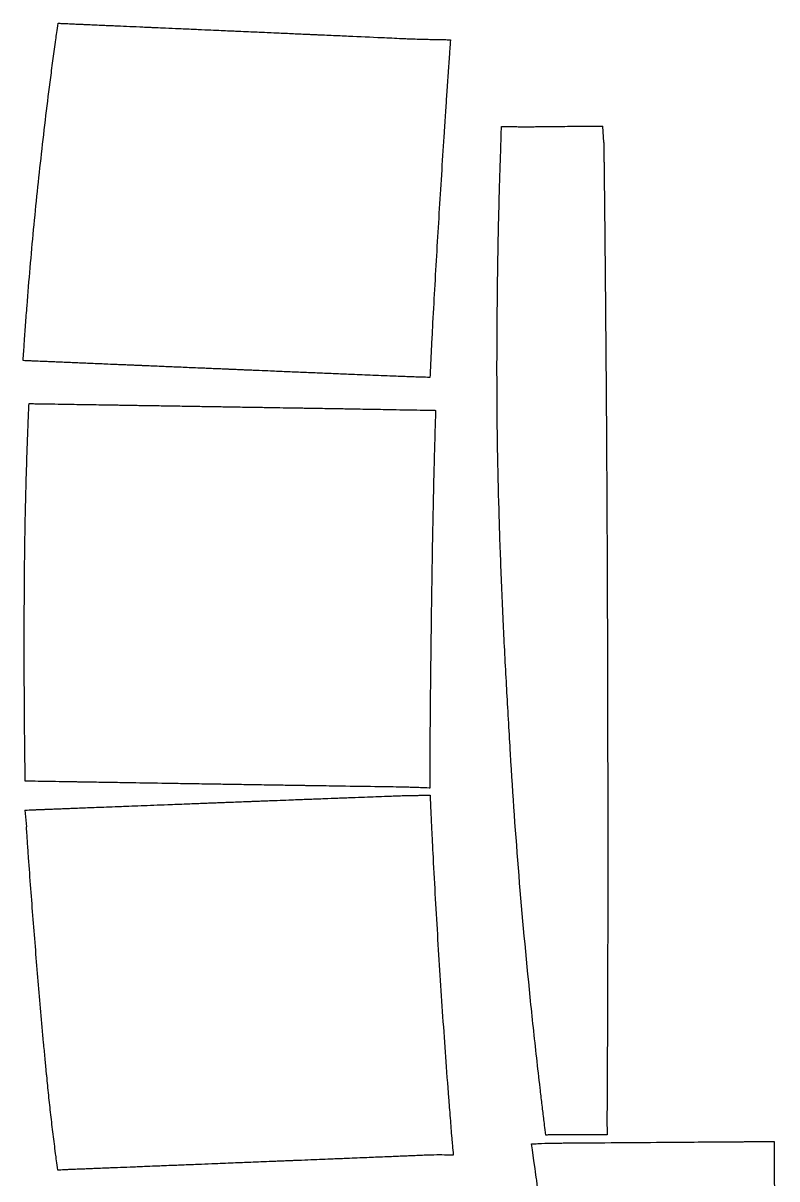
# Model space of a CAD drawing. Header units: inches. Extents: x 337 to 990, y 172 to 475.
# Drawn here: x 336.7 to 382.1, y 300.5 to 370 of the extents above; entities that cross this region are included whole.
import ezdxf

# ---------------------------------------------------------------- set-up
doc = ezdxf.new("R2010")
doc.units = ezdxf.units.IN
doc.header["$MEASUREMENT"] = 0

msp = doc.modelspace()

# ---------------------------------------------------------------- linework, layer by layer
for p, q in [((371.64659, 362.80476), (371.59571, 363.79635)), ((336.82916, 322.67862), (336.93141, 321.67446)), ((371.83721, 304.14811), (371.8415, 303.16882)), ((371.8415, 303.16882), (369.83142, 303.16001))]:
    msp.add_line(p, q)
at = {"color": 7, "linetype": 'Continuous', "lineweight": 25}
for points, knots in [([(336.73172, 349.69847), (336.75855, 350.08817), (336.78157, 350.42074), (336.80077, 350.69616), (336.83291, 351.15727), (336.85437, 351.45823), (336.91078, 352.22781), (336.93934, 352.60652), (337.02852, 353.75554), (337.09122, 354.51985), (337.2888, 356.80438), (337.43552, 358.34178), (337.75136, 361.37748), (337.92072, 362.88314), (338.20113, 365.20315), (338.29381, 365.94553), (338.44222, 367.09464), (338.49209, 367.47424), (338.56772, 368.04024), (338.59409, 368.23591), (338.64448, 368.60671), (338.66492, 368.75596), (338.69723, 368.99089), (338.73032, 369.23153), (338.77586, 369.56208), (338.83385, 369.98251)], [-0.03733263, -0.03733263, -0.03733263, -0.03733263, 0, 0, 0, 0.0625, 0.0625, 0.125, 0.125, 0.25, 0.25, 0.5, 0.5, 0.75, 0.75, 0.875, 0.875, 0.9375, 0.9375, 0.96875, 0.96875, 1, 1, 1, 1.03201147, 1.03201147, 1.03201147, 1.03201147]), ([(362.42951, 368.98426), (362.39758, 368.55223), (362.37305, 368.21923), (362.35594, 367.98528), (362.33754, 367.73369), (362.3277, 367.59664), (362.30159, 367.23075), (362.28675, 367.02034), (362.24936, 366.48546), (362.2194, 366.04892), (362.17193, 365.3483), (362.14743, 364.98254), (362.0969, 364.22013), (362.0675, 363.77174), (361.95035, 361.96984), (361.84831, 360.3581), (361.66087, 357.31381), (361.57143, 355.82308), (361.43805, 353.4777), (361.39866, 352.76766), (361.33491, 351.57223), (361.316, 351.21056), (361.2863, 350.62613), (361.27724, 350.44542), (361.25824, 350.05904), (361.25218, 349.93481), (361.24024, 349.68137), (361.22949, 349.45315), (361.21397, 349.12015), (361.19368, 348.68236)], [-0.02905989, -0.02905989, -0.02905989, -0.02905989, 0, 0, 0, 0.03125, 0.03125, 0.0625, 0.0625, 0.125, 0.125, 0.1875, 0.1875, 0.25, 0.25, 0.5, 0.5, 0.75, 0.75, 0.875, 0.875, 0.9375, 0.9375, 0.96875, 0.96875, 1, 1, 1, 1.0281396, 1.0281396, 1.0281396, 1.0281396]), ([(368.15678, 303.14549), (368.10444, 303.58313), (368.06472, 303.91522), (368.03764, 304.14173), (368.01342, 304.34425), (367.9993, 304.46238), (367.96709, 304.73241), (367.94501, 304.91806), (367.89703, 305.32314), (367.85805, 305.65523), (367.7502, 306.58348), (367.6819, 307.18253), (367.4787, 309.00026), (367.34762, 310.22252), (366.97479, 313.87133), (366.74844, 316.32343), (366.35385, 321.17713), (366.18621, 323.58667), (365.99775, 326.69641), (365.96375, 327.27841), (365.89241, 328.53546), (365.85834, 329.16302), (365.76199, 330.89313), (365.68559, 332.27081), (365.57837, 334.54074), (365.51986, 335.87844), (365.42608, 338.26866), (365.3823, 339.52862), (365.27713, 343.17058), (365.23777, 345.61107), (365.21873, 350.55672), (365.23747, 352.9848), (365.29637, 356.6467), (365.32155, 357.88303), (365.36844, 359.70322), (365.38511, 360.32926), (365.41544, 361.2324), (365.42808, 361.57468), (365.44187, 361.98556), (365.44695, 362.14418), (365.45707, 362.47035), (365.45982, 362.56209), (365.46597, 362.76596), (365.47236, 362.97796), (365.48241, 363.31122), (365.49613, 363.76573)], [-0.00873841, -0.00873841, -0.00873841, -0.00873841, 0, 0, 0, 0.0078125, 0.0078125, 0.015625, 0.015625, 0.03125, 0.03125, 0.0625, 0.0625, 0.125, 0.125, 0.25, 0.25, 0.375, 0.375, 0.40625, 0.40625, 0.4375, 0.4375, 0.5, 0.5, 0.5625, 0.5625, 0.625, 0.625, 0.75, 0.75, 0.875, 0.875, 0.9375, 0.9375, 0.96875, 0.96875, 0.984375, 0.984375, 0.9921875, 0.9921875, 1, 1, 1, 1.00812435, 1.00812435, 1.00812435, 1.00812435]), ([(368.31932, 363.76714), (368.75365, 363.77203), (369.18797, 363.77692), (369.62668, 363.78186), (369.63107, 363.78191), (371.59571, 363.79635)], [0, 0, 0, 0, 0.99, 0.99, 1, 1, 1, 1]), ([(336.82316, 337.47293), (336.82738, 337.90616), (336.83084, 338.19312), (336.84069, 338.91415), (336.84632, 339.27438), (336.86537, 340.35409), (336.88099, 341.07598), (336.91792, 342.51469), (336.93931, 343.23521), (336.97576, 344.3163), (336.98858, 344.67511), (337.01578, 345.39695), (337.02677, 345.67483), (337.04484, 346.11597), (337.05594, 346.38731), (337.06973, 346.72042), (337.08618, 347.11521)], [0, 0, 0, 0, 0.125, 0.125, 0.25, 0.25, 0.5, 0.5, 0.75, 0.75, 0.875, 0.875, 1, 1, 1, 1.07688693, 1.07688693, 1.07688693, 1.07688693]), ([(361.5348, 346.70708), (361.52097, 346.27918), (361.51029, 345.94599), (361.50277, 345.7075), (361.49371, 345.4201), (361.48924, 345.27023), (361.47695, 344.85124), (361.47058, 344.62642), (361.45308, 343.98895), (361.44151, 343.53833), (361.41088, 342.28407), (361.39056, 341.35989), (361.34035, 338.87815), (361.30937, 337.03237), (361.2728, 334.5192), (361.26123, 333.66473), (361.23848, 331.87312), (361.22927, 331.0972), (361.2149, 329.72268), (361.21058, 329.27792), (361.20287, 328.41521), (361.19983, 328.04465), (361.19331, 327.14079), (361.19085, 326.74766), (361.1875, 326.0741), (361.18664, 325.8728), (361.18509, 325.43033), (361.18467, 325.29204), (361.1842, 325.00451), (361.18382, 324.77012), (361.18341, 324.43656), (361.18297, 324.00383)], [-0.02593271, -0.02593271, -0.02593271, -0.02593271, 0, 0, 0, 0.03125, 0.03125, 0.0625, 0.0625, 0.125, 0.125, 0.25, 0.25, 0.5, 0.5, 0.625, 0.625, 0.75, 0.75, 0.8125, 0.8125, 0.875, 0.875, 0.9375, 0.9375, 0.96875, 0.96875, 1, 1, 1, 1.02547395, 1.02547395, 1.02547395, 1.02547395]), ([(336.85796, 324.41241), (336.85273, 324.83665), (336.84863, 325.16996), (336.84566, 325.41234), (336.84154, 325.74863), (336.83959, 325.90985), (336.83373, 326.42051), (336.83108, 326.66455), (336.82329, 327.42502), (336.81887, 327.91788), (336.80733, 329.4356), (336.80248, 330.42746), (336.79836, 332.44323), (336.79916, 333.44256), (336.80665, 335.45324), (336.81281, 336.40235), (336.82302, 337.45848)], [-0.04504499, -0.04504499, -0.04504499, -0.04504499, 0, 0, 0, 0.0625, 0.0625, 0.125, 0.125, 0.25, 0.25, 0.5, 0.5, 0.75, 0.75, 1, 1, 1, 1]), ([(361.2048, 323.57127), (361.22164, 323.15157), (361.23518, 322.8183), (361.24542, 322.57146), (361.25674, 322.29844), (361.26402, 322.13115), (361.27681, 321.87027), (361.28215, 321.76584), (361.2939, 321.53457), (361.30122, 321.38597), (361.30541, 321.30036), (361.31378, 321.12819), (361.32284, 320.94404), (361.32892, 320.82191), (361.34288, 320.54342), (361.35451, 320.31351), (361.40528, 319.32111), (361.45077, 318.4738), (361.58748, 316.0301), (361.687, 314.38147), (361.89747, 311.11751), (362.0152, 309.3997), (362.18244, 307.06348), (362.2515, 306.14706), (362.33975, 305.01111), (362.37073, 304.61965), (362.42561, 303.93606), (362.43809, 303.76528), (362.47181, 303.3366), (362.4831, 303.21053), (362.5076, 302.93837), (362.52828, 302.70867), (362.55837, 302.37491), (362.59786, 301.93709)], [-0.0282527, -0.0282527, -0.0282527, -0.0282527, 0, 0, 0, 0.03125, 0.03125, 0.046875, 0.046875, 0.0625, 0.0625, 0.078125, 0.078125, 0.09375, 0.09375, 0.125, 0.125, 0.25, 0.25, 0.5, 0.5, 0.75, 0.75, 0.875, 0.875, 0.9375, 0.9375, 0.96875, 0.96875, 1, 1, 1, 1.0263742, 1.0263742, 1.0263742, 1.0263742]), ([(336.82916, 322.67862), (337.02874, 322.68117), (337.17999, 322.68934), (337.33277, 322.69759), (337.33429, 322.69767), (337.33582, 322.69775)], [0, 0, 0, 0, 0.99, 0.99, 1, 1, 1, 1]), ([(338.13941, 306.84415), (338.10033, 307.25562), (338.0823, 307.44632), (338.02188, 308.09373), (337.99487, 308.38616), (337.90982, 309.31591), (337.85523, 309.925), (337.69083, 311.79588), (337.58788, 313.01551), (337.38637, 315.49521), (337.29, 316.72961), (337.15139, 318.58125), (337.10629, 319.19708), (337.03943, 320.13003), (337.01803, 320.43186), (336.97385, 321.06156), (336.95994, 321.26211), (336.93141, 321.67446)], [0, 0, 0, 0, 0.0625, 0.0625, 0.125, 0.125, 0.25, 0.25, 0.5, 0.5, 0.75, 0.75, 0.875, 0.875, 0.9375, 0.9375, 1, 1, 1, 1]), ([(338.81826, 301.02896), (338.7618, 301.45991), (338.71843, 301.79108), (338.68816, 302.02224), (338.65408, 302.28249), (338.63662, 302.41598), (338.58749, 302.7998), (338.56282, 302.99628), (338.48966, 303.58902), (338.44381, 303.97457), (338.35411, 304.75892), (338.3119, 305.14325), (338.24911, 305.73964), (338.22875, 305.93701), (338.1903, 306.31961), (338.17712, 306.4548), (338.15169, 306.71605)], [-0.11102506, -0.11102506, -0.11102506, -0.11102506, 0, 0, 0, 0.125, 0.125, 0.25, 0.25, 0.5, 0.5, 0.75, 0.75, 0.875, 0.875, 1, 1, 1, 1]), ([(369.83142, 303.16001), (369.71747, 303.16067), (369.60352, 303.16133), (369.48842, 303.16201), (369.48727, 303.16201), (369.48612, 303.16202)], [0, 0, 0, 0, 0.99, 0.99, 1, 1, 1, 1]), ([(371.43271, 277.43948), (371.36509, 277.75887), (371.33434, 277.90478), (371.2314, 278.4124), (371.1857, 278.64237), (371.04503, 279.3519), (370.94943, 279.84169), (370.67251, 281.27882), (370.49261, 282.23875), (369.96283, 285.14857), (369.63625, 287.05074), (368.9992, 290.94854), (368.7006, 292.87174), (368.26834, 295.77296), (368.12641, 296.74771), (367.95475, 297.95488), (367.91854, 298.21096), (367.87011, 298.55567), (367.85452, 298.6671), (367.82576, 298.8732), (367.82403, 298.88557), (367.79591, 299.08719), (367.78729, 299.14889), (367.78189, 299.18763), (367.76608, 299.30109), (367.7525, 299.3992), (367.74182, 299.47682), (367.71926, 299.64258), (367.69228, 299.84556), (367.67882, 299.94664), (367.65392, 300.13213), (367.61838, 300.38795), (367.60786, 300.46211), (367.58496, 300.62374), (367.53966, 300.94343), (367.44595, 301.6053), (367.30383, 302.60936)], [0, 0, 0, 0, 0.03125, 0.03125, 0.0625, 0.0625, 0.125, 0.125, 0.25, 0.25, 0.5, 0.5, 0.75, 0.75, 0.875, 0.875, 0.90625, 0.90625, 0.921875, 0.921875, 0.9296875, 0.9296875, 0.9375, 0.9375, 0.9453125, 0.9453125, 0.953125, 0.953125, 0.96875, 0.96875, 0.984375, 0.984375, 1, 1, 1, 1.0309064, 1.0309064, 1.0309064, 1.0309064]), ([(369.03457, 302.66724), (369.14854, 302.6681), (369.26251, 302.66897), (369.37763, 302.66984), (369.37878, 302.66985), (369.37993, 302.66986)], [0, 0, 0, 0, 0.99, 0.99, 1, 1, 1, 1]), ([(381.88218, 302.7615), (381.88798, 301.96424), (381.89283, 301.29758), (381.89674, 300.76156), (381.90537, 299.5767), (381.90937, 299.03012), (381.91981, 297.59998), (381.92173, 297.33715), (381.92523, 296.85789), (381.92633, 296.70713), (381.93199, 295.93043), (381.93495, 295.52226), (381.95348, 292.96323), (381.96597, 291.2075), (381.98617, 288.28528), (381.99261, 287.3386), (382.00539, 285.42899), (382.01217, 284.39787), (382.0208, 283.06341), (382.02525, 282.37035), (382.0299, 281.63854), (382.03304, 281.14206), (382.03495, 280.83835), (382.03754, 280.42698), (382.03963, 280.093), (382.04196, 279.72082), (382.04356, 279.46421), (382.04472, 279.27855), (382.04732, 278.86021), (382.05031, 278.38094), (382.05419, 277.75709), (382.05459, 277.692), (382.05501, 277.62533), (382.05543, 277.55709)], [-0.05654998, -0.05654998, -0.05654998, -0.05654998, 0, 0, 0, 0.125, 0.125, 0.15625, 0.15625, 0.1875, 0.1875, 0.25, 0.25, 0.5, 0.5, 0.625, 0.625, 0.75, 0.75, 0.8125, 0.84375, 0.84375, 0.875, 0.875, 0.90625, 0.921875, 0.921875, 0.9375, 0.9375, 1, 1, 1, 1.00652127, 1.00652127, 1.00652127, 1.00652127])]:
    msp.add_open_spline(points, degree=3, knots=knots, dxfattribs=at)
at = {"color": 7, "linetype": 'Continuous'}
for points, knots in [([(338.83385, 369.98251), (338.87734, 369.97852), (338.90989, 369.9757), (338.98425, 369.96991), (339.01997, 369.96779), (339.10849, 369.9635), (339.13364, 369.96234), (339.16272, 369.96101)], [0.086434742, 0.086434742, 0.086434742, 0.086434742, 0.366981732, 0.366981732, 0.842131381, 0.842131381, 1, 1, 1, 1]), ([(339.16046, 369.96111), (339.27837, 369.95601), (339.39958, 369.95074), (339.59758, 369.94213), (339.67688, 369.93867), (339.79993, 369.9333), (339.84716, 369.93124), (339.95324, 369.92661), (340.00946, 369.92415), (340.17973, 369.9167), (340.29542, 369.91164), (340.45532, 369.90464), (340.51241, 369.90214), (340.6361, 369.89672), (340.69964, 369.89393), (340.89536, 369.88535), (341.02664, 369.87959), (341.34879, 369.86545), (341.52699, 369.85762), (341.75964, 369.8474), (341.84097, 369.84383), (342.03932, 369.83511), (342.14292, 369.83055), (342.46702, 369.8163), (342.7008, 369.80602), (343.19905, 369.7841), (343.46285, 369.77249), (343.80272, 369.75753), (343.85904, 369.75505), (343.99547, 369.74904), (344.07235, 369.74566), (344.18179, 369.74084), (344.22074, 369.73912), (344.28224, 369.73641), (344.31409, 369.73501), (344.38656, 369.73182), (344.42408, 369.73017), (344.54054, 369.72504), (344.62336, 369.72139), (344.88758, 369.70976), (345.08472, 369.70108), (345.5443, 369.68084), (345.81134, 369.66908), (346.26643, 369.64903), (346.43577, 369.64158), (346.75628, 369.62746), (346.90612, 369.62086), (347.18891, 369.6084), (347.32513, 369.6024), (347.71826, 369.58509), (347.95965, 369.57446), (348.62173, 369.54529), (348.99037, 369.52906), (349.25322, 369.51748), (349.28744, 369.51597), (349.39841, 369.51108), (349.45334, 369.50866), (349.61645, 369.50147), (349.72297, 369.49678), (350.03584, 369.483), (350.23551, 369.4742), (350.60284, 369.45801), (350.77178, 369.45056), (351.04401, 369.43856), (351.15133, 369.43383), (351.46246, 369.42011), (351.57775, 369.41503), (351.94412, 369.39887), (352.10424, 369.39181), (352.58633, 369.37053), (352.90754, 369.35634), (353.3687, 369.33596), (353.52157, 369.3292), (353.76721, 369.31834), (353.86555, 369.31399), (354.041, 369.30622), (354.11988, 369.30273), (354.28034, 369.29562), (354.36179, 369.29202), (354.54585, 369.28386), (354.63713, 369.27982), (354.9089, 369.26777), (355.08734, 369.25987), (355.61598, 369.23643), (355.95951, 369.22118), (356.97593, 369.17592), (357.63468, 369.14638), (358.70454, 369.09767), (359.10621, 369.07923), (359.51971, 369.06005)], [0, 0, 0, 0, 0.01688112, 0.01688112, 0.02874774, 0.02874774, 0.03661324, 0.03661324, 0.04447874, 0.04447874, 0.06020973, 0.06020973, 0.07046001, 0.07046001, 0.08071028, 0.08071028, 0.10121083, 0.10121083, 0.12171138, 0.12171138, 0.13977532, 0.13977532, 0.15783925, 0.15783925, 0.19396713, 0.19396713, 0.22941346, 0.22941346, 0.23686077, 0.23686077, 0.24430808, 0.24430808, 0.24961649, 0.24961649, 0.2576327, 0.2576327, 0.26564891, 0.26564891, 0.28168133, 0.28168133, 0.31374616, 0.31374616, 0.34908579, 0.34908579, 0.36848559, 0.36848559, 0.38411291, 0.38411291, 0.39974023, 0.39974023, 0.43099486, 0.43099486, 0.49350413, 0.49350413, 0.50013899, 0.50013899, 0.50677384, 0.50677384, 0.52004354, 0.52004354, 0.54658295, 0.54658295, 0.57114642, 0.57114642, 0.58803781, 0.58803781, 0.62182058, 0.62182058, 0.64059838, 0.64059838, 0.68503835, 0.68503835, 0.70811843, 0.70811843, 0.72331961, 0.72331961, 0.73852079, 0.73852079, 0.75114448, 0.75114448, 0.76376818, 0.76376818, 0.78901556, 0.78901556, 0.83951034, 0.83951034, 0.94049989, 0.94049989, 1, 1, 1, 1]), ([(359.51934, 369.06007), (359.68344, 369.05253), (359.8052, 369.04734), (360.00331, 369.03961), (360.08396, 369.03674), (360.33829, 369.02804), (360.52224, 369.02238), (360.83005, 369.01405), (360.95244, 369.01104), (361.21763, 369.00513), (361.35735, 369.00229), (361.54417, 368.99874), (361.59917, 368.99773), (361.75431, 368.99498), (361.88913, 368.99272), (362.10389, 368.98927), (362.17515, 368.98817), (362.34223, 368.9856), (362.3564, 368.98539), (362.37129, 368.98516), (362.3896, 368.98488), (362.40901, 368.98458), (362.42951, 368.98426)], [0, 0, 0, 0, 0.129518, 0.129518, 0.23039129, 0.23039129, 0.41474562, 0.41474562, 0.55197018, 0.55197018, 0.68919475, 0.68919475, 0.74924001, 0.74924001, 0.86933054, 0.86933054, 0.98942107, 0.98942107, 1, 1, 1, 1.01300401, 1.01300401, 1.01300401, 1.01300401]), ([(365.49613, 363.76573), (365.63975, 363.76447), (365.74691, 363.76352), (365.94708, 363.76185), (366.0399, 363.76112), (366.21312, 363.75989), (366.27401, 363.75947), (366.38769, 363.75875), (366.44284, 363.75843), (366.60653, 363.75758), (366.71333, 363.75718), (366.94826, 363.7567), (367.07413, 363.75669), (367.31463, 363.75729), (367.43213, 363.75788), (367.63138, 363.75936), (367.7122, 363.7601), (367.86939, 363.7617), (367.94836, 363.76259), (368.12001, 363.76465), (368.21054, 363.76578), (368.31805, 363.76712)], [0.005665283, 0.005665283, 0.005665283, 0.005665283, 0.121310292, 0.121310292, 0.238672837, 0.238672837, 0.297772647, 0.297772647, 0.356872457, 0.356872457, 0.475072076, 0.475072076, 0.601502688, 0.601502688, 0.7279333, 0.7279333, 0.821728362, 0.821728362, 0.915523424, 0.915523424, 1, 1, 1, 1]), ([(371.64659, 362.80476), (371.64887, 362.60375), (371.65089, 362.42646), (371.65402, 362.15186), (371.65523, 362.04572), (371.65692, 361.89817), (371.65747, 361.84986), (371.6591, 361.70786), (371.66008, 361.62193), (371.66188, 361.46572), (371.66262, 361.40097), (371.66383, 361.29515), (371.66434, 361.25084), (371.66548, 361.15193), (371.66608, 361.09933), (371.6676, 360.96632), (371.66856, 360.88287), (371.67025, 360.73443), (371.67106, 360.66323), (371.67343, 360.45439), (371.67493, 360.32161), (371.67909, 359.94999), (371.68185, 359.70034), (371.68703, 359.22406), (371.68936, 359.0073), (371.69739, 358.24764), (371.70314, 357.68628), (371.71345, 356.65342), (371.71804, 356.18411), (371.72686, 355.26406), (371.73113, 354.81016), (371.74371, 353.44646), (371.75176, 352.53784), (371.76718, 350.71606), (371.77454, 349.8022), (371.78838, 347.98893), (371.79486, 347.0899), (371.8069, 345.30573), (371.81249, 344.41753), (371.8227, 342.68048), (371.82732, 341.83332), (371.83403, 340.50554), (371.83639, 340.01666), (371.84097, 339.02693), (371.84318, 338.5292), (371.84682, 337.67726), (371.8483, 337.32049), (371.85077, 336.70658), (371.8518, 336.44621), (371.85362, 335.9748), (371.85441, 335.76798), (371.85592, 335.36453), (371.85664, 335.16844), (371.85801, 334.78989), (371.85868, 334.60273), (371.85977, 334.2892), (371.8602, 334.16626), (371.86099, 333.93264), (371.86137, 333.8185), (371.86222, 333.55817), (371.86267, 333.41775), (371.86354, 333.13855), (371.86395, 333.00401), (371.8647, 332.74332), (371.86506, 332.61493), (371.86597, 332.26441), (371.86653, 332.02999), (371.86725, 331.69857), (371.86747, 331.59081), (371.86815, 331.24098), (371.8686, 330.98634), (371.86952, 330.46458), (371.86998, 330.19731), (371.87061, 329.85492), (371.87079, 329.76354), (371.8714, 329.45718), (371.87189, 329.2286), (371.87247, 328.96368), (371.8726, 328.90626), (371.87291, 328.77043), (371.87311, 328.68723), (371.8734, 328.56238), (371.87351, 328.51514), (371.87368, 328.44267), (371.87374, 328.41639), (371.874, 328.30969), (371.87422, 328.21715), (371.8747, 328.01752), (371.87495, 327.91227), (371.87541, 327.71915), (371.87563, 327.62742), (371.87604, 327.45487), (371.87622, 327.37988), (371.87653, 327.2453), (371.87668, 327.18143), (371.87705, 327.02426), (371.87724, 326.94175), (371.87759, 326.78732), (371.87776, 326.71198), (371.87829, 326.47075), (371.87865, 326.30365), (371.87937, 325.95762), (371.87973, 325.78295), (371.8804, 325.43669), (371.88073, 325.26422), (371.88166, 324.74851), (371.88222, 324.40699), (371.88374, 323.38735), (371.88452, 322.7141), (371.88562, 321.31341), (371.8859, 320.58618), (371.88583, 319.1159), (371.88547, 318.36881), (371.88412, 316.89961), (371.88313, 316.17151), (371.88025, 314.58507), (371.87822, 313.7232), (371.87323, 311.96988), (371.87032, 311.08771), (371.86428, 309.48601), (371.86128, 308.76557), (371.85502, 307.39268), (371.85178, 306.73553), (371.84747, 305.92897), (371.84653, 305.75773), (371.84475, 305.44015), (371.84393, 305.29541), (371.84258, 305.0601), (371.84208, 304.97352), (371.84117, 304.81865), (371.84075, 304.74617), (371.83944, 304.52394), (371.83851, 304.36787), (371.83721, 304.14811)], [0, 0, 0, 0, 0.00771598, 0.00771598, 0.01394504, 0.01394504, 0.01807288, 0.01807288, 0.02220072, 0.02220072, 0.02460493, 0.02460493, 0.02700915, 0.02700915, 0.03022018, 0.03022018, 0.03383625, 0.03383625, 0.03745233, 0.03745233, 0.04468448, 0.04468448, 0.05684079, 0.05684079, 0.0689971, 0.0689971, 0.09739863, 0.09739863, 0.12075296, 0.12075296, 0.14410729, 0.14410729, 0.19081596, 0.19081596, 0.23752462, 0.23752462, 0.28278153, 0.28278153, 0.32803844, 0.32803844, 0.37187397, 0.37187397, 0.39705401, 0.39705401, 0.42223405, 0.42223405, 0.44044872, 0.44044872, 0.45451748, 0.45451748, 0.4650223, 0.4650223, 0.47386276, 0.47386276, 0.48301254, 0.48301254, 0.4897367, 0.4897367, 0.49646086, 0.49646086, 0.50318502, 0.50318502, 0.51010381, 0.51010381, 0.5170226, 0.5170226, 0.52807345, 0.52807345, 0.53437635, 0.53437635, 0.54691695, 0.54691695, 0.55995379, 0.55995379, 0.56513038, 0.56513038, 0.57570646, 0.57570646, 0.5791215, 0.5791215, 0.58264349, 0.58264349, 0.5849865, 0.5849865, 0.58732951, 0.58732951, 0.59185124, 0.59185124, 0.59608328, 0.59608328, 0.60031532, 0.60031532, 0.60454736, 0.60454736, 0.6087794, 0.6087794, 0.61268903, 0.61268903, 0.61659866, 0.61659866, 0.62527264, 0.62527264, 0.63394663, 0.63394663, 0.64262062, 0.64262062, 0.6599686, 0.6599686, 0.69466455, 0.69466455, 0.73228625, 0.73228625, 0.77017723, 0.77017723, 0.80806822, 0.80806822, 0.85237371, 0.85237371, 0.89667919, 0.89667919, 0.93307499, 0.93307499, 0.96667178, 0.96667178, 0.9757203, 0.9757203, 0.98302924, 0.98302924, 0.9872971, 0.9872971, 0.99156496, 0.99156496, 1, 1, 1, 1]), ([(337.21549, 349.67438), (337.14729, 349.67734), (337.0955, 349.67962), (336.95446, 349.68616), (336.88131, 349.69007), (336.74475, 349.69773), (336.74047, 349.69797), (336.73613, 349.69822), (336.73172, 349.69847)], [0, 0, 0, 0, 0.3335599, 0.3335599, 1, 1, 1, 1.02090356, 1.02090356, 1.02090356, 1.02090356]), ([(358.62863, 348.77446), (358.1372, 348.79401), (357.70679, 348.81143), (357.069, 348.83754), (356.86318, 348.84602), (356.49723, 348.86114), (356.34059, 348.86763), (356.01974, 348.88093), (355.85224, 348.88788), (355.54838, 348.9005), (355.40548, 348.90645), (355.1263, 348.91809), (354.99003, 348.92378), (354.70477, 348.93569), (354.54974, 348.94218), (354.26465, 348.95411), (354.12989, 348.95975), (353.84723, 348.9716), (353.69955, 348.9778), (353.38111, 348.99117), (353.20237, 348.99868), (352.86586, 349.01283), (352.70426, 349.01963), (352.23024, 349.03958), (351.92859, 349.05229), (351.39343, 349.07485), (351.16487, 349.08449), (350.83708, 349.09833), (350.75034, 349.10199), (350.60088, 349.10829), (350.53946, 349.11089), (350.43061, 349.11548), (350.38059, 349.11759), (350.23574, 349.12371), (350.1461, 349.12749), (349.95716, 349.13547), (349.86324, 349.13943), (349.67465, 349.1474), (349.57756, 349.1515), (349.4095, 349.1586), (349.34003, 349.16153), (349.20366, 349.16729), (349.1607, 349.1691), (349.09102, 349.17205), (349.06166, 349.17329), (348.92199, 349.17919), (348.8176, 349.1836), (348.58913, 349.19325), (348.46456, 349.19851), (348.21673, 349.20898), (348.09653, 349.21406), (347.86184, 349.22397), (347.75455, 349.2285), (347.55386, 349.23698), (347.45802, 349.24103), (347.181, 349.25273), (347.01031, 349.25994), (346.51602, 349.28082), (346.19631, 349.29432), (345.7599, 349.31275), (345.62115, 349.31861), (345.36134, 349.32959), (345.24693, 349.33442), (344.98633, 349.34542), (344.84121, 349.35155), (344.56634, 349.36316), (344.44086, 349.36846), (344.23079, 349.37733), (344.14872, 349.38079), (344.01583, 349.3864), (343.96571, 349.38852), (343.85086, 349.39337), (343.76039, 349.39719), (343.56625, 349.40539), (343.46493, 349.40966), (343.22832, 349.41965), (343.09545, 349.42526), (342.8701, 349.43478), (342.77917, 349.43862), (342.67152, 349.44316), (342.63977, 349.4445), (342.59877, 349.44623), (342.58553, 349.44679), (342.55404, 349.44812), (342.40899, 349.45425), (342.08194, 349.46806), (341.86402, 349.47726), (341.54441, 349.49076), (341.43079, 349.49556), (341.26856, 349.50242), (341.2184, 349.50453), (341.09381, 349.5098), (341.02239, 349.51282), (340.79807, 349.5223), (340.63639, 349.52913), (340.37291, 349.54027), (340.24667, 349.54561), (340.05712, 349.55362), (339.9901, 349.55646), (339.87573, 349.5613), (339.82495, 349.56345), (339.70872, 349.56836), (339.64582, 349.57103), (339.45231, 349.57922), (339.31688, 349.58495), (339.06241, 349.59574), (338.93588, 349.6011), (338.75096, 349.60894), (338.69065, 349.6115), (338.5822, 349.6161), (338.53788, 349.61798), (338.40601, 349.62359), (338.32629, 349.62697), (338.15144, 349.63441), (338.06856, 349.63793), (337.90277, 349.64499), (337.82355, 349.64837), (337.59692, 349.65803), (337.46055, 349.66386), (337.29611, 349.67091), (337.25517, 349.67267), (337.21603, 349.67435)], [0, 0, 0, 0, 0.0634049, 0.0634049, 0.09351782, 0.09351782, 0.11513405, 0.11513405, 0.13610495, 0.13610495, 0.15707585, 0.15707585, 0.17705678, 0.17705678, 0.19660852, 0.19660852, 0.21616026, 0.21616026, 0.2379021, 0.2379021, 0.26054905, 0.26054905, 0.28319599, 0.28319599, 0.32848989, 0.32848989, 0.36093347, 0.36093347, 0.3722922, 0.3722922, 0.38003442, 0.38003442, 0.38777664, 0.38777664, 0.40326109, 0.40326109, 0.41587638, 0.41587638, 0.42849166, 0.42849166, 0.43710175, 0.43710175, 0.44508112, 0.44508112, 0.45306049, 0.45306049, 0.46901923, 0.46901923, 0.48497797, 0.48497797, 0.49834198, 0.49834198, 0.50959058, 0.50959058, 0.52083918, 0.52083918, 0.54333638, 0.54333638, 0.58833078, 0.58833078, 0.61077459, 0.61077459, 0.6324173, 0.6324173, 0.65406002, 0.65406002, 0.67067527, 0.67067527, 0.68099575, 0.68099575, 0.68716645, 0.68716645, 0.6950557, 0.6950557, 0.70294495, 0.70294495, 0.71872346, 0.71872346, 0.73450196, 0.73450196, 0.74327492, 0.74327492, 0.74887592, 0.74887592, 0.76007791, 0.76007791, 0.78944925, 0.78944925, 0.80722736, 0.80722736, 0.81647691, 0.81647691, 0.82572646, 0.82572646, 0.84422555, 0.84422555, 0.86272464, 0.86272464, 0.87326571, 0.87326571, 0.88120504, 0.88120504, 0.88914437, 0.88914437, 0.90502303, 0.90502303, 0.92385069, 0.92385069, 0.93330822, 0.93330822, 0.94129882, 0.94129882, 0.94928942, 0.94928942, 0.96007224, 0.96007224, 0.97085507, 0.97085507, 0.99242071, 0.99242071, 1, 1, 1, 1]), ([(361.19368, 348.68236), (360.99862, 348.68887), (360.83749, 348.69425), (360.60826, 348.70197), (360.53293, 348.70451), (360.31291, 348.71202), (360.16331, 348.71719), (359.87259, 348.7274), (359.73663, 348.73228), (359.45893, 348.74243), (359.31994, 348.74762), (359.00593, 348.75961), (358.82857, 348.76653), (358.6287, 348.77446)], [0.004258303, 0.004258303, 0.004258303, 0.004258303, 0.193567677, 0.193567677, 0.30048967, 0.30048967, 0.45895857, 0.45895857, 0.631683319, 0.631683319, 0.804408067, 0.804408067, 1, 1, 1, 1]), ([(337.08618, 347.11521), (337.1483, 347.11353), (337.1951, 347.11231), (337.32163, 347.1093), (337.38552, 347.10823), (337.51931, 347.10611)], [0.023705132, 0.023705132, 0.023705132, 0.023705132, 0.342140977, 0.342140977, 1, 1, 1, 1]), ([(337.51879, 347.10612), (337.83089, 347.10134), (338.2321, 347.09508), (338.91221, 347.08439), (339.18221, 347.08013), (339.68807, 347.07212), (339.92474, 347.06836), (340.22391, 347.0636), (340.31154, 347.06221), (340.49544, 347.05928), (340.5893, 347.05779), (340.87657, 347.05321), (341.07568, 347.05003), (341.47919, 347.04358), (341.68288, 347.04033), (342.00889, 347.03511), (342.12383, 347.03327), (342.37423, 347.02926), (342.50738, 347.02713), (342.71396, 347.02382), (342.79235, 347.02256), (343.00148, 347.01921), (343.13732, 347.01703), (343.4163, 347.01255), (343.55709, 347.01029), (343.98344, 347.00345), (344.27301, 346.9988), (344.8693, 346.98921), (345.17625, 346.98427), (345.84749, 346.97347), (346.20164, 346.96776), (346.73399, 346.95918), (346.92257, 346.95614), (347.27576, 346.95044), (347.44203, 346.94776), (347.7855, 346.94221), (347.96265, 346.93935), (348.28687, 346.93411), (348.41745, 346.932), (348.66954, 346.92792), (348.79391, 346.92591), (349.162, 346.91995), (349.4007, 346.91608), (349.82903, 346.90914), (350.02056, 346.90603), (350.29472, 346.90158), (350.37967, 346.9002), (350.53639, 346.89765), (350.61198, 346.89642), (350.75649, 346.89407), (350.82148, 346.89301), (351.04193, 346.88942), (351.19171, 346.88698), (351.48119, 346.88226), (351.62346, 346.87994), (352.04284, 346.87309), (352.31253, 346.86867), (352.69021, 346.86248), (352.80605, 346.86058), (352.9917, 346.85753), (353.06109, 346.85638), (353.1889, 346.85428), (353.25005, 346.85327), (353.3884, 346.85099), (353.46661, 346.8497), (353.65952, 346.84652), (353.76461, 346.84478), (353.96576, 346.84145), (354.06503, 346.83981), (354.3589, 346.83493), (354.54957, 346.83176), (354.93104, 346.82539), (355.12123, 346.82221), (355.42779, 346.81706), (355.54745, 346.81504), (355.7775, 346.81116), (355.87294, 346.80954), (356.04153, 346.80668), (356.11122, 346.8055), (356.29642, 346.80235), (356.41604, 346.80031), (356.63655, 346.79654), (356.7443, 346.79469), (357.06196, 346.78924), (357.26631, 346.78571), (357.87256, 346.77511), (358.2677, 346.76805), (358.77829, 346.75861), (358.86263, 346.75704), (358.9485, 346.75544)], [0, 0, 0, 0, 0.05399309, 0.05399309, 0.08825309, 0.08825309, 0.1214326, 0.1214326, 0.1361618, 0.1361618, 0.15089099, 0.15089099, 0.18034937, 0.18034937, 0.2083942, 0.2083942, 0.22376885, 0.22376885, 0.23914349, 0.23914349, 0.24930945, 0.24930945, 0.26964135, 0.26964135, 0.28997326, 0.28997326, 0.33063707, 0.33063707, 0.37212429, 0.37212429, 0.41958775, 0.41958775, 0.4454116, 0.4454116, 0.47123544, 0.47123544, 0.4969611, 0.4969611, 0.51318434, 0.51318434, 0.52940757, 0.52940757, 0.56185404, 0.56185404, 0.58930861, 0.58930861, 0.60216158, 0.60216158, 0.61501455, 0.61501455, 0.62431694, 0.62431694, 0.64292173, 0.64292173, 0.66152652, 0.66152652, 0.69873609, 0.69873609, 0.7156181, 0.7156181, 0.72627675, 0.72627675, 0.73693541, 0.73693541, 0.74876647, 0.74876647, 0.76135479, 0.76135479, 0.77394311, 0.77394311, 0.79911976, 0.79911976, 0.82573948, 0.82573948, 0.84339232, 0.84339232, 0.86042699, 0.86042699, 0.8715588, 0.8715588, 0.88619134, 0.88619134, 0.90082388, 0.90082388, 0.93008897, 0.93008897, 0.98861913, 0.98861913, 1, 1, 1, 1]), ([(358.94854, 346.75544), (359.25123, 346.74977), (359.53313, 346.74442), (360.35354, 346.72887), (360.86671, 346.71913), (361.47038, 346.70824), (361.49549, 346.70779), (361.52074, 346.70733), (361.52542, 346.70725), (361.53011, 346.70717), (361.5348, 346.70708)], [0, 0, 0, 0, 0.32400488, 0.32400488, 0.97201464, 0.97201464, 1, 1, 1, 1.00519311, 1.00519311, 1.00519311, 1.00519311]), ([(337.29324, 324.41124), (337.22229, 324.41234), (337.1714, 324.41305), (337.04754, 324.41414), (336.98939, 324.41381), (336.85796, 324.41241)], [0, 0, 0, 0, 0.347856682, 0.347856682, 0.99735637, 0.99735637, 0.99735637, 0.99735637]), ([(359.1638, 324.06497), (358.66728, 324.07185), (358.06821, 324.08052), (356.75347, 324.1001), (356.06212, 324.11059), (354.85158, 324.12923), (354.38506, 324.13647), (353.81939, 324.1453), (353.74121, 324.14652), (353.46403, 324.15085), (353.37611, 324.15223), (353.06454, 324.15712), (352.90572, 324.15961), (352.42017, 324.16725), (352.08433, 324.17255), (351.51502, 324.18156), (351.28878, 324.18514), (350.94472, 324.1906), (350.83204, 324.19239), (350.62439, 324.19569), (350.52629, 324.19725), (350.24, 324.20181), (350.05983, 324.20468), (349.6919, 324.21054), (349.50276, 324.21356), (349.12367, 324.21961), (348.93066, 324.2227), (348.59043, 324.22814), (348.44481, 324.23047), (348.17672, 324.23476), (348.05812, 324.23666), (347.83574, 324.24022), (347.72949, 324.24192), (347.41669, 324.24694), (347.21606, 324.25016), (346.82588, 324.25642), (346.64419, 324.25934), (346.28167, 324.26516), (346.09837, 324.26811), (345.63757, 324.27552), (345.35493, 324.28007), (344.35552, 324.29617), (343.67197, 324.3072), (342.84177, 324.32062), (342.69764, 324.32295), (342.18676, 324.33121), (341.78954, 324.33764), (341.23704, 324.3466), (341.05076, 324.34963), (340.6823, 324.35561), (340.50307, 324.35853), (340.26575, 324.36239), (340.20331, 324.3634), (340.10227, 324.36505), (340.06368, 324.36568), (339.95016, 324.36753), (339.8183, 324.36967), (339.58884, 324.37342), (339.49836, 324.37489), (339.2319, 324.37925), (339.06493, 324.38198), (338.58815, 324.38979), (338.30245, 324.39448), (337.75272, 324.40356), (337.50041, 324.40776), (337.29193, 324.41126)], [0, 0, 0, 0, 0.10243769, 0.10243769, 0.19192365, 0.19192365, 0.24317186, 0.24317186, 0.25081979, 0.25081979, 0.27360883, 0.27360883, 0.29639788, 0.29639788, 0.34197597, 0.34197597, 0.37096647, 0.37096647, 0.38512717, 0.38512717, 0.39928787, 0.39928787, 0.42760927, 0.42760927, 0.4530304, 0.4530304, 0.47845154, 0.47845154, 0.49705294, 0.49705294, 0.51226911, 0.51226911, 0.52748528, 0.52748528, 0.55791762, 0.55791762, 0.58232565, 0.58232565, 0.60673367, 0.60673367, 0.64300396, 0.64300396, 0.73929157, 0.73929157, 0.75988001, 0.75988001, 0.80678317, 0.80678317, 0.83312888, 0.83312888, 0.85947459, 0.85947459, 0.86901456, 0.86901456, 0.87507779, 0.87507779, 0.88659291, 0.88659291, 0.89670862, 0.89670862, 0.91606577, 0.91606577, 0.95478006, 0.95478006, 1, 1, 1, 1]), ([(361.18297, 324.00383), (361.1706, 324.0043), (361.15832, 324.00477), (361.14616, 324.00523), (360.95251, 324.0126), (360.78629, 324.0189), (360.49119, 324.02967), (360.36022, 324.03426), (360.12813, 324.04191), (360.02617, 324.04512), (359.81491, 324.05126), (359.70739, 324.05411), (359.51546, 324.05876), (359.43367, 324.06057), (359.27799, 324.06325), (359.22486, 324.06409), (359.16323, 324.06498)], [-0.01518993, -0.01518993, -0.01518993, -0.01518993, 0, 0, 0, 0.2418387, 0.2418387, 0.45912521, 0.45912521, 0.61610614, 0.61610614, 0.77308707, 0.77308707, 0.930068, 0.930068, 1, 1, 1, 1]), ([(337.33582, 322.69775), (337.45936, 322.70271), (337.52851, 322.70542), (337.6771, 322.71124), (337.76902, 322.71484), (337.91307, 322.72047), (337.96476, 322.72249), (338.04823, 322.72574), (338.08437, 322.72715), (338.17262, 322.73059), (338.22086, 322.73247), (338.37116, 322.73832), (338.47947, 322.74253), (338.67146, 322.75), (338.75292, 322.75316), (338.9175, 322.75956), (339.00341, 322.76289), (339.18142, 322.7698), (339.27087, 322.77327), (339.46482, 322.78079), (339.57452, 322.78505), (339.79301, 322.79351), (339.90101, 322.7977), (340.17525, 322.80832), (340.31152, 322.8136), (340.64297, 322.82643), (340.81585, 322.83312), (341.18438, 322.84737), (341.3807, 322.85496), (341.79955, 322.87116), (342.01616, 322.87953), (342.39277, 322.89408), (342.52475, 322.89918), (342.80951, 322.91018), (342.95196, 322.91568), (343.32951, 322.93026), (343.57439, 322.93972), (344.07005, 322.95886), (344.32355, 322.96865), (344.85771, 322.98926), (345.13903, 323.00012), (345.80698, 323.02589), (346.18378, 323.04043), (346.83787, 323.06566), (347.12344, 323.07667), (347.51603, 323.09181), (347.63021, 323.09621), (347.83365, 323.10405), (347.92249, 323.10748), (348.11347, 323.11484), (348.2202, 323.11895), (348.44832, 323.12774), (348.56424, 323.13221), (348.78904, 323.14087), (348.89965, 323.14513), (349.34682, 323.16236), (349.66934, 323.17478), (350.13504, 323.1927), (350.29067, 323.19869), (350.53036, 323.20791), (350.61533, 323.21118), (350.7781, 323.21744), (350.85837, 323.22052), (351.04087, 323.22754), (351.14028, 323.23136), (351.37341, 323.24032), (351.50716, 323.24546), (351.75989, 323.25516), (351.88348, 323.25991), (352.24762, 323.27388), (352.48231, 323.28288), (352.89621, 323.29874), (353.08186, 323.30585), (353.34595, 323.31596), (353.43455, 323.31935), (353.6019, 323.32575), (353.66969, 323.32834), (353.82061, 323.33411), (353.89865, 323.33709), (354.12809, 323.34585), (354.27628, 323.3515), (354.56855, 323.36264), (354.71177, 323.3681), (355.13274, 323.38411), (355.40102, 323.3943), (355.78938, 323.40902), (355.91701, 323.41385), (356.14649, 323.42252), (356.2543, 323.42659), (356.49179, 323.43555), (356.60273, 323.43972), (356.95597, 323.45301), (357.18652, 323.46166), (357.65485, 323.47914), (357.89175, 323.48794), (358.34775, 323.5048), (358.57152, 323.51304), (358.914, 323.5257), (359.02898, 323.52996), (359.20802, 323.5366)], [0, 0, 0, 0, 0.01120256, 0.01120256, 0.0228232, 0.0228232, 0.02983255, 0.02983255, 0.03630185, 0.03630185, 0.04277116, 0.04277116, 0.05570977, 0.05570977, 0.06864837, 0.06864837, 0.08158698, 0.08158698, 0.09452559, 0.09452559, 0.1074642, 0.1074642, 0.1204028, 0.1204028, 0.14628002, 0.14628002, 0.17215723, 0.17215723, 0.1992484, 0.1992484, 0.22773377, 0.22773377, 0.24227175, 0.24227175, 0.26375277, 0.26375277, 0.29852572, 0.29852572, 0.33329867, 0.33329867, 0.36998651, 0.36998651, 0.41806182, 0.41806182, 0.45730765, 0.45730765, 0.473414, 0.473414, 0.48830124, 0.48830124, 0.50226709, 0.50226709, 0.51623295, 0.51623295, 0.5301988, 0.5301988, 0.57347823, 0.57347823, 0.59562675, 0.59562675, 0.61029141, 0.61029141, 0.62250424, 0.62250424, 0.63471708, 0.63471708, 0.65067345, 0.65067345, 0.66662981, 0.66662981, 0.69854255, 0.69854255, 0.72483638, 0.72483638, 0.74080616, 0.74080616, 0.7500918, 0.7500918, 0.75937743, 0.75937743, 0.77794869, 0.77794869, 0.79651995, 0.79651995, 0.83366248, 0.83366248, 0.85238786, 0.85238786, 0.87111325, 0.87111325, 0.88520035, 0.88520035, 0.9192254, 0.9192254, 0.95039697, 0.95039697, 0.98156854, 0.98156854, 1, 1, 1, 1]), ([(359.21028, 323.53668), (359.37149, 323.5423), (359.49923, 323.54645), (359.75018, 323.55354), (359.86889, 323.55615), (360.06092, 323.55947), (360.1221, 323.56042), (360.24154, 323.56217), (360.29613, 323.56294), (360.39439, 323.56429), (360.44055, 323.5649), (360.57417, 323.56658), (360.65681, 323.56748), (360.87534, 323.56945), (361.01634, 323.57034), (361.2048, 323.57127)], [0, 0, 0, 0, 0.180019944, 0.180019944, 0.389867479, 0.389867479, 0.481319885, 0.481319885, 0.553077263, 0.553077263, 0.624834642, 0.624834642, 0.768349398, 0.768349398, 0.98641755, 0.98641755, 0.98641755, 0.98641755]), ([(369.48219, 303.16205), (369.31658, 303.16367), (369.18444, 303.1647), (368.83842, 303.16545), (368.67967, 303.16298), (368.35514, 303.15267), (368.26325, 303.14943), (368.15678, 303.14549)], [0, 0, 0, 0, 0.257701134, 0.257701134, 0.778760591, 0.778760591, 0.956228541, 0.956228541, 0.956228541, 0.956228541]), ([(367.30383, 302.60936), (367.35594, 302.61293), (367.40596, 302.61629), (367.45383, 302.61943), (367.62349, 302.63058), (367.76615, 302.63904), (368.17145, 302.65894), (368.39027, 302.6628), (368.76194, 302.66564), (368.88678, 302.66623), (369.0361, 302.66725)], [-0.07047724, -0.07047724, -0.07047724, -0.07047724, 0, 0, 0, 0.24978811, 0.24978811, 0.76726678, 0.76726678, 1, 1, 1, 1]), ([(369.37956, 302.66985), (372.39769, 302.6933), (373.39122, 302.70028), (376.28444, 302.72116), (376.9018, 302.72559), (377.89541, 302.73272), (378.22501, 302.73509), (378.72642, 302.73869), (378.89903, 302.73993), (379.25457, 302.74249), (379.4348, 302.74379), (379.75997, 302.74613), (379.90641, 302.74718), (380.13441, 302.74883), (380.21977, 302.74944), (380.37099, 302.75054), (380.44211, 302.75105), (380.59882, 302.75218), (380.68154, 302.75278), (380.89084, 302.7543), (381.01717, 302.75521), (381.35558, 302.75767), (381.55064, 302.75909), (381.86017, 302.76134), (381.8711, 302.76142), (381.88217, 302.7615), (381.88218, 302.7615), (381.88218, 302.7615), (381.88218, 302.7615)], [0, 0, 0, 0, 0.49687119, 0.49687119, 0.6543268, 0.6543268, 0.73391007, 0.73391007, 0.77487932, 0.77487932, 0.81584858, 0.81584858, 0.85069319, 0.85069319, 0.87338226, 0.87338226, 0.89219894, 0.89219894, 0.91101562, 0.91101562, 0.93997928, 0.93997928, 0.99790659, 0.99790659, 1, 1, 1, 1.00000065, 1.00000065, 1.00000065, 1.00000065]), ([(361.08341, 301.93776), (360.87362, 301.92899), (360.78973, 301.92549), (360.60425, 301.91772), (360.55722, 301.91576), (360.44364, 301.911), (360.37056, 301.90794), (360.24944, 301.90287), (360.19718, 301.90069), (360.05597, 301.89479), (359.98258, 301.89172), (359.85351, 301.88635), (359.80009, 301.88413), (359.66542, 301.87854), (359.58929, 301.87537), (359.44503, 301.86939), (359.37422, 301.86645), (359.16415, 301.85775), (359.02724, 301.8521), (358.70984, 301.839), (358.5278, 301.83151), (358.14406, 301.81574), (357.97119, 301.80865), (357.6247, 301.79445), (357.45174, 301.78738), (357.07979, 301.7722), (356.87664, 301.76392), (356.46648, 301.74722), (356.25659, 301.73868), (355.8923, 301.72389), (355.7378, 301.71762), (355.43473, 301.70533), (355.31741, 301.70058), (355.00424, 301.6879), (354.78122, 301.67888), (354.32944, 301.66063), (354.09692, 301.65124), (353.60078, 301.63123), (353.33614, 301.62056), (352.97467, 301.606), (352.88082, 301.60222), (352.71184, 301.59542), (352.63804, 301.59245), (352.47956, 301.58607), (352.39694, 301.58275), (352.2095, 301.57521), (352.10431, 301.57098), (351.89666, 301.56263), (351.79133, 301.5584), (351.47087, 301.54552), (351.25123, 301.5367), (350.82742, 301.51968), (350.62462, 301.51154), (350.24743, 301.49641), (350.06575, 301.48912), (349.77285, 301.47737), (349.64833, 301.47238), (349.30763, 301.45871), (349.10466, 301.45058), (348.69522, 301.43417), (348.48649, 301.4258), (348.007, 301.40659), (347.73395, 301.39566), (347.13679, 301.37174), (346.82581, 301.35929), (346.2265, 301.3353), (345.93545, 301.32366), (345.45093, 301.30427), (345.25506, 301.29644), (344.92338, 301.28317), (344.78712, 301.27772), (344.47476, 301.26523), (344.24268, 301.25596), (343.87139, 301.24112), (343.72991, 301.23547), (343.44725, 301.22417), (343.30938, 301.21867), (342.90612, 301.20256), (342.6511, 301.19238), (342.26602, 301.17702), (342.12707, 301.17148), (341.93837, 301.16396), (341.88743, 301.16193), (341.76173, 301.15692), (341.69008, 301.15407), (341.46526, 301.14511), (341.30225, 301.13862), (341.04473, 301.12837), (340.9273, 301.1237), (340.7416, 301.11632), (340.67113, 301.11353), (340.55223, 301.1088), (340.50412, 301.1069), (340.38919, 301.10234), (340.3257, 301.09982), (340.1309, 301.0921), (339.99527, 301.08672), (339.85557, 301.0812), (339.82521, 301.08), (339.75026, 301.07704), (339.70884, 301.07541), (339.5968, 301.07099), (339.52453, 301.06815), (339.37106, 301.06212), (339.29601, 301.05917), (339.16351, 301.05397)], [0, 0, 0, 0, 0.021538, 0.021538, 0.02782964, 0.02782964, 0.03413201, 0.03413201, 0.04043438, 0.04043438, 0.05303913, 0.05303913, 0.06144081, 0.06144081, 0.07112139, 0.07112139, 0.08080197, 0.08080197, 0.10016312, 0.10016312, 0.12531597, 0.12531597, 0.15046882, 0.15046882, 0.17721702, 0.17721702, 0.20446321, 0.20446321, 0.23170939, 0.23170939, 0.25069293, 0.25069293, 0.26967648, 0.26967648, 0.30124051, 0.30124051, 0.33280454, 0.33280454, 0.36672045, 0.36672045, 0.37782778, 0.37782778, 0.38893511, 0.38893511, 0.4028963, 0.4028963, 0.41765819, 0.41765819, 0.43242008, 0.43242008, 0.46194386, 0.46194386, 0.48787593, 0.48787593, 0.50910061, 0.50910061, 0.53032528, 0.53032528, 0.55850167, 0.55850167, 0.58667805, 0.58667805, 0.6220076, 0.6220076, 0.66219807, 0.66219807, 0.70238854, 0.70238854, 0.73017908, 0.73017908, 0.74965991, 0.74965991, 0.77482999, 0.77482999, 0.79317775, 0.79317775, 0.8115255, 0.8115255, 0.84822102, 0.84822102, 0.87010739, 0.87010739, 0.87903243, 0.87903243, 0.88795747, 0.88795747, 0.90580756, 0.90580756, 0.92278059, 0.92278059, 0.93374013, 0.93374013, 0.94192362, 0.94192362, 0.95010712, 0.95010712, 0.9664741, 0.9664741, 0.97193918, 0.97193918, 0.97740425, 0.97740425, 0.98639782, 0.98639782, 1, 1, 1, 1]), ([(362.59786, 301.93709), (362.56194, 301.93755), (362.52728, 301.93801), (362.4939, 301.93846), (362.32364, 301.9408), (362.18676, 301.94312), (361.8308, 301.94851), (361.6705, 301.95005), (361.33131, 301.94436), (361.21414, 301.94156), (361.07125, 301.93733)], [-0.05070088, -0.05070088, -0.05070088, -0.05070088, 0, 0, 0, 0.25860658, 0.25860658, 0.77581974, 0.77581974, 1, 1, 1, 1])]:
    msp.add_open_spline(points, degree=3, knots=knots, dxfattribs=at)
at = {"color": 7, "linetype": 'Continuous', "lineweight": 25}
for points in [[(336.82302, 337.45848), (336.82307, 337.4633), (336.82312, 337.46811), (336.82316, 337.47293)], [(338.15169, 306.71605), (338.14759, 306.75875), (338.1435, 306.80145), (338.13941, 306.84415)], [(339.19513, 301.05572), (339.06951, 301.0468), (338.94388, 301.03788), (338.81826, 301.02896)]]:
    msp.add_open_spline(points, degree=3, dxfattribs=at)

doc.saveas('drawing.dxf')
